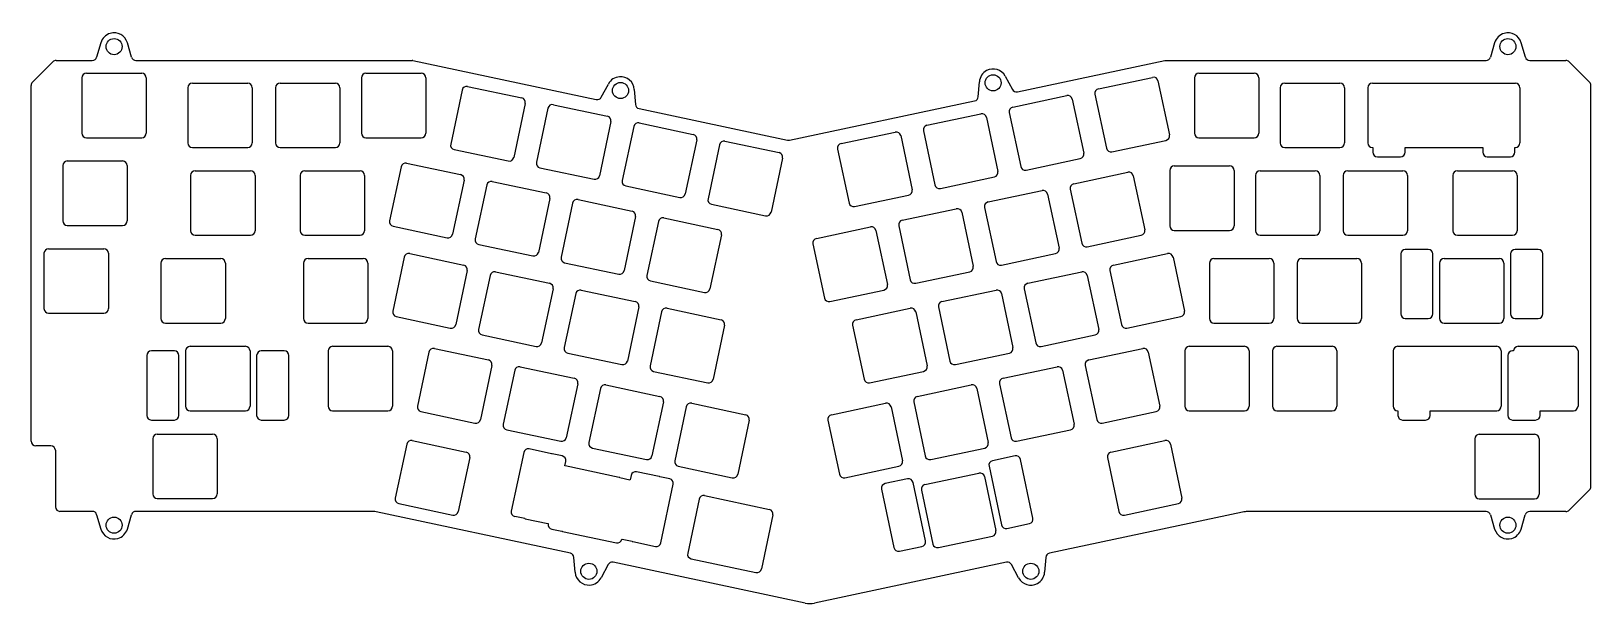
# Model space of a CAD drawing. Header units: millimetres. Extents: x 281 to 620, y 138 to 262.
import ezdxf

# ---------------------------------------------------------------- set-up
doc = ezdxf.new("R2010")
doc.units = ezdxf.units.MM
doc.header["$MEASUREMENT"] = 0
doc.layers.get('0').update_dxf_attribs({"lineweight": 0})

msp = doc.modelspace()

# ---------------------------------------------------------------- linework, layer by layer
at = {"color": 18, "lineweight": 25, "true_color": 0x000000}
for p, q in [((296.05, 259.83), (295.14, 256.71)), ((302.72, 256.71), (301.81, 259.83)), ((598.83, 259.83), (597.92, 256.71)), ((605.5, 256.71), (604.59, 259.83)), ((285.63, 255.7), (281.21, 251.28)), ((286.34, 255.99), (294.18, 255.99)), ((303.68, 255.99), (363.65, 255.99)), ((363.85, 255.97), (403.67, 247.51)), ((495.15, 249.19), (527.17, 255.99)), ((527.17, 255.99), (596.96, 255.99)), ((606.46, 255.99), (614.31, 255.99)), ((619.43, 251.28), (615.01, 255.7)), ((291.93, 252.21), (291.93, 240.21)), ((292.93, 253.21), (304.93, 253.21)), ((305.93, 252.21), (305.93, 240.21)), ((315.95, 251.07), (327.95, 251.07)), ((335, 251.07), (347, 251.07)), ((352.64, 252.21), (352.64, 240.21)), ((353.64, 253.21), (365.64, 253.21)), ((366.64, 252.21), (366.64, 240.21)), ((404.76, 248.01), (406.3, 250.87)), ((486.65, 248.11), (486.89, 251.36)), ((492.53, 252.55), (494.07, 249.69)), ((512.78, 249.83), (524.51, 252.32)), ((525.7, 251.55), (528.2, 239.82)), ((533.6, 252.21), (533.6, 240.21)), ((534.6, 253.21), (546.6, 253.21)), ((547.6, 252.21), (547.6, 240.21)), ((553.23, 251.07), (565.23, 251.07)), ((572.28, 251.07), (603.33, 251.07)), ((280.92, 173.34), (280.92, 250.58)), ((314.95, 250.07), (314.95, 238.07)), ((328.95, 250.07), (328.95, 238.07)), ((334, 250.07), (334, 238.07)), ((348, 250.07), (348, 238.07)), ((374.54, 249.57), (372.05, 237.84)), ((375.73, 250.34), (387.47, 247.85)), ((411.93, 249.67), (412.17, 246.43)), ((494.14, 245.87), (505.88, 248.36)), ((507.07, 247.59), (509.56, 235.86)), ((512.01, 248.64), (514.5, 236.91)), ((552.23, 250.07), (552.23, 238.07)), ((566.23, 250.07), (566.23, 238.07)), ((571.28, 250.07), (571.28, 238.07)), ((604.33, 250.07), (604.33, 238.07)), ((619.72, 163.46), (619.72, 250.58)), ((388.24, 246.66), (385.74, 234.93)), ((393.18, 245.61), (390.68, 233.88)), ((394.36, 246.38), (406.1, 243.89)), ((412.96, 245.53), (445.25, 238.67)), ((445.67, 238.67), (485.86, 247.21)), ((475.51, 241.91), (487.25, 244.4)), ((493.37, 244.68), (495.87, 232.95)), ((406.87, 242.7), (404.37, 230.97)), ((411.81, 241.65), (409.31, 229.92)), ((413, 242.42), (424.73, 239.93)), ((474.74, 240.72), (477.23, 228.98)), ((488.43, 243.63), (490.93, 231.9)), ((292.93, 239.21), (304.93, 239.21)), ((353.64, 239.21), (365.64, 239.21)), ((425.5, 238.74), (423.01, 227)), ((430.44, 237.69), (427.95, 225.95)), ((431.63, 238.46), (443.37, 235.97)), ((456.88, 237.95), (468.61, 240.44)), ((469.8, 239.67), (472.29, 227.93)), ((515.69, 236.14), (527.43, 238.63)), ((534.6, 239.21), (546.6, 239.21)), ((288.77, 234.16), (300.77, 234.16)), ((315.95, 237.07), (327.95, 237.07)), ((335, 237.07), (347, 237.07)), ((372.82, 236.65), (384.55, 234.16)), ((444.14, 234.78), (441.64, 223.04)), ((456.11, 236.76), (458.6, 225.02)), ((497.05, 232.17), (508.79, 234.67)), ((553.23, 237.07), (565.23, 237.07)), ((572.28, 237.07), (572.37, 237.07)), ((572.37, 237.07), (572.37, 236.07)), ((573.37, 235.07), (578.37, 235.07)), ((579.37, 236.07), (579.37, 237.07)), ((579.37, 237.07), (596.24, 237.07)), ((596.24, 237.07), (596.24, 236.07)), ((597.24, 235.07), (602.24, 235.07)), ((603.24, 236.07), (603.24, 237.07)), ((603.24, 237.07), (603.33, 237.07)), ((287.77, 233.16), (287.77, 221.16)), ((301.77, 233.16), (301.77, 221.16)), ((315.55, 231.02), (315.55, 219.02)), ((316.55, 232.02), (328.55, 232.02)), ((329.55, 231.02), (329.55, 219.02)), ((339.36, 231.02), (339.36, 219.02)), ((340.36, 232.02), (352.36, 232.02)), ((353.36, 231.02), (353.36, 219.02)), ((361.26, 232.92), (358.77, 221.19)), ((362.45, 233.69), (374.19, 231.2)), ((391.45, 232.69), (403.19, 230.19)), ((478.42, 228.21), (490.16, 230.71)), ((507.42, 229.22), (519.15, 231.71)), ((520.34, 230.94), (522.84, 219.21)), ((528.24, 232.08), (528.24, 220.08)), ((529.24, 233.08), (541.24, 233.08)), ((542.24, 232.08), (542.24, 220.08)), ((546.87, 231.02), (546.87, 219.02)), ((547.87, 232.02), (559.87, 232.02)), ((560.87, 231.02), (560.87, 219.02)), ((565.92, 231.02), (565.92, 219.02)), ((566.92, 232.02), (578.92, 232.02)), ((579.92, 231.02), (579.92, 219.02)), ((589.74, 231.02), (589.74, 219.02)), ((590.74, 232.02), (602.74, 232.02)), ((603.74, 231.02), (603.74, 219.02)), ((374.96, 230.01), (372.46, 218.28)), ((379.9, 228.96), (377.4, 217.23)), ((381.08, 229.73), (392.82, 227.24)), ((410.08, 228.73), (421.82, 226.23)), ((488.78, 225.26), (500.52, 227.75)), ((506.65, 228.03), (509.14, 216.3)), ((393.59, 226.05), (391.09, 214.32)), ((398.53, 225), (396.03, 213.27)), ((399.72, 225.77), (411.45, 223.28)), ((428.72, 224.77), (440.46, 222.27)), ((459.79, 224.25), (471.52, 226.75)), ((470.15, 221.3), (481.89, 223.79)), ((488.01, 224.07), (490.51, 212.34)), ((501.71, 226.98), (504.2, 215.25)), ((412.22, 222.09), (409.73, 210.35)), ((417.16, 221.04), (414.67, 209.3)), ((418.35, 221.81), (430.09, 219.32)), ((483.07, 223.02), (485.57, 211.29)), ((288.77, 220.16), (300.77, 220.16)), ((316.55, 218.02), (328.55, 218.02)), ((340.36, 218.02), (352.36, 218.02)), ((359.54, 220), (371.27, 217.51)), ((430.86, 218.13), (428.36, 206.39)), ((451.52, 217.34), (463.25, 219.83)), ((464.44, 219.06), (466.93, 207.32)), ((469.38, 220.11), (471.87, 208.37)), ((510.33, 215.53), (522.07, 218.02)), ((529.24, 219.08), (541.24, 219.08)), ((547.87, 218.02), (559.87, 218.02)), ((566.92, 218.02), (578.92, 218.02)), ((590.74, 218.02), (602.74, 218.02)), ((283.7, 214.11), (283.7, 202.11)), ((284.7, 215.11), (296.7, 215.11)), ((297.7, 214.11), (297.7, 202.11)), ((363.15, 214.06), (374.89, 211.57)), ((378.17, 216.04), (389.91, 213.54)), ((450.75, 216.15), (453.24, 204.41)), ((491.69, 211.56), (503.43, 214.06)), ((516.04, 211.57), (527.77, 214.06)), ((578.42, 213.97), (578.42, 200.97)), ((584.42, 214.97), (579.42, 214.97)), ((585.42, 200.97), (585.42, 213.97)), ((602.3, 213.97), (602.3, 200.97)), ((608.3, 214.97), (603.3, 214.97)), ((609.3, 200.97), (609.3, 213.97)), ((309.1, 211.97), (309.1, 199.97)), ((310.1, 212.97), (322.1, 212.97)), ((323.1, 211.97), (323.1, 199.97)), ((340.06, 211.97), (340.06, 199.97)), ((341.06, 212.97), (353.06, 212.97)), ((354.06, 211.97), (354.06, 199.97)), ((361.96, 213.29), (359.47, 201.56)), ((375.66, 210.38), (373.16, 198.65)), ((381.78, 210.1), (393.52, 207.61)), ((396.8, 212.08), (408.54, 209.58)), ((473.06, 207.6), (484.8, 210.1)), ((497.4, 207.61), (509.14, 210.1)), ((515.27, 210.38), (517.76, 198.65)), ((528.96, 213.29), (531.46, 201.56)), ((536.86, 211.97), (536.86, 199.97)), ((537.86, 212.97), (549.86, 212.97)), ((550.86, 211.97), (550.86, 199.97)), ((555.91, 211.97), (555.91, 199.97)), ((556.91, 212.97), (568.91, 212.97)), ((569.91, 211.97), (569.91, 199.97)), ((586.86, 211.97), (586.86, 199.97)), ((587.86, 212.97), (599.86, 212.97)), ((600.86, 211.97), (600.86, 199.97)), ((380.6, 209.33), (378.1, 197.6)), ((415.44, 208.12), (427.18, 205.62)), ((510.33, 209.33), (512.82, 197.6)), ((394.29, 206.42), (391.79, 194.69)), ((399.23, 205.37), (396.73, 193.64)), ((400.42, 206.14), (412.15, 203.65)), ((454.43, 203.64), (466.16, 206.14)), ((478.77, 203.65), (490.51, 206.14)), ((491.69, 205.37), (494.19, 193.64)), ((496.63, 206.42), (499.13, 194.69)), ((284.7, 201.11), (296.7, 201.11)), ((360.24, 200.37), (371.97, 197.88)), ((412.92, 202.46), (410.43, 190.72)), ((417.86, 201.41), (415.37, 189.67)), ((419.05, 202.18), (430.79, 199.69)), ((460.14, 199.69), (471.87, 202.18)), ((473.06, 201.41), (475.55, 189.67)), ((478, 202.46), (480.49, 190.72)), ((518.95, 197.88), (530.69, 200.37)), ((579.42, 199.97), (584.42, 199.97)), ((603.3, 199.97), (608.3, 199.97)), ((310.1, 198.97), (322.1, 198.97)), ((341.06, 198.97), (353.06, 198.97)), ((431.56, 198.5), (429.06, 186.76)), ((459.37, 198.5), (461.86, 186.76)), ((537.86, 198.97), (549.86, 198.97)), ((556.91, 198.97), (568.91, 198.97)), ((587.86, 198.97), (599.86, 198.97)), ((315.46, 193.92), (327.46, 193.92)), ((346.41, 193.92), (358.41, 193.92)), ((368.5, 193.45), (380.24, 190.96)), ((378.87, 196.41), (390.61, 193.91)), ((500.31, 193.91), (512.05, 196.41)), ((510.68, 190.96), (522.41, 193.45)), ((532.5, 193.92), (544.5, 193.92)), ((551.55, 193.92), (563.55, 193.92)), ((577.75, 193.92), (599.27, 193.92)), ((603.94, 193.92), (615.94, 193.92)), ((306.02, 191.92), (306.02, 178.92)), ((312.02, 192.92), (307.02, 192.92)), ((313.02, 178.92), (313.02, 191.92)), ((314.46, 192.92), (314.46, 180.92)), ((328.46, 192.92), (328.46, 180.92)), ((329.9, 191.92), (329.9, 178.92)), ((335.9, 192.92), (330.9, 192.92)), ((336.9, 178.92), (336.9, 191.92)), ((345.41, 192.92), (345.41, 180.92)), ((359.41, 192.92), (359.41, 180.92)), ((367.31, 192.68), (364.82, 180.95)), ((381.01, 189.77), (378.51, 178.04)), ((397.5, 192.45), (409.24, 189.95)), ((481.68, 189.95), (493.42, 192.45)), ((509.91, 189.77), (512.4, 178.04)), ((523.6, 192.68), (526.1, 180.95)), ((531.5, 192.92), (531.5, 180.92)), ((545.5, 192.92), (545.5, 180.92)), ((550.55, 192.92), (550.55, 180.92)), ((564.55, 192.92), (564.55, 180.92)), ((576.75, 192.92), (576.75, 180.92)), ((600.27, 192.92), (600.27, 180.92)), ((601.71, 191.92), (601.71, 178.92)), ((602.94, 192.92), (602.71, 192.92)), ((616.94, 192.92), (616.94, 180.92)), ((385.95, 188.72), (383.45, 176.99)), ((387.13, 189.49), (398.87, 187)), ((416.14, 188.49), (427.88, 185.99)), ((463.05, 185.99), (474.78, 188.49)), ((492.04, 187), (503.78, 189.49)), ((504.97, 188.72), (507.46, 176.99)), ((399.64, 185.81), (397.14, 174.08)), ((404.58, 184.76), (402.08, 173.03)), ((405.77, 185.53), (417.5, 183.04)), ((473.41, 183.04), (485.15, 185.53)), ((486.33, 184.76), (488.83, 173.03)), ((491.27, 185.81), (493.77, 174.08)), ((315.46, 179.92), (327.46, 179.92)), ((346.41, 179.92), (358.41, 179.92)), ((365.59, 179.76), (377.32, 177.27)), ((418.27, 181.85), (415.78, 170.11)), ((423.21, 180.8), (420.72, 169.06)), ((424.4, 181.57), (436.14, 179.08)), ((454.78, 179.08), (466.51, 181.57)), ((467.7, 180.8), (470.19, 169.06)), ((472.64, 181.85), (475.13, 170.11)), ((513.59, 177.27), (525.33, 179.76)), ((532.5, 179.92), (544.5, 179.92)), ((551.55, 179.92), (563.55, 179.92)), ((577.75, 179.92), (577.83, 179.92)), ((577.83, 179.92), (577.83, 178.92)), ((584.83, 178.92), (584.83, 179.92)), ((584.83, 179.92), (599.27, 179.92)), ((608.71, 178.92), (608.71, 179.92)), ((608.71, 179.92), (615.94, 179.92)), ((307.02, 177.92), (312.02, 177.92)), ((330.9, 177.92), (335.9, 177.92)), ((436.91, 177.89), (434.41, 166.15)), ((454.01, 177.89), (456.5, 166.15)), ((578.83, 177.92), (583.83, 177.92)), ((602.71, 177.92), (607.71, 177.92)), ((307.32, 173.87), (307.32, 161.87)), ((308.32, 174.87), (320.32, 174.87)), ((321.32, 173.87), (321.32, 161.87)), ((363.69, 173.46), (375.43, 170.97)), ((384.22, 175.8), (395.96, 173.3)), ((494.95, 173.3), (506.69, 175.8)), ((515.49, 170.97), (527.22, 173.46)), ((594.5, 173.82), (594.5, 161.82)), ((595.5, 174.82), (607.5, 174.82)), ((608.5, 173.82), (608.5, 161.82)), ((285.17, 172.34), (281.92, 172.34)), ((286.17, 171.34), (286.17, 159.09)), ((362.5, 172.69), (360.01, 160.96)), ((376.2, 169.78), (373.7, 158.05)), ((387.91, 170.88), (385.21, 158.16)), ((393.98, 170.61), (389.09, 171.65)), ((396.27, 170.12), (394.1, 170.58)), ((402.85, 171.84), (414.59, 169.34)), ((476.32, 169.34), (488.06, 171.84)), ((494.65, 170.12), (489.76, 169.08)), ((514.72, 169.78), (517.21, 158.05)), ((528.41, 172.69), (530.91, 160.96)), ((396.83, 167.95), (397.04, 168.93)), ((408.66, 165.44), (396.93, 167.94)), ((417.34, 165.64), (412.45, 166.68)), ((421.49, 167.88), (433.23, 165.38)), ((457.69, 165.38), (469.42, 167.88)), ((475.08, 163.91), (486.81, 166.4)), ((488.99, 167.89), (491.69, 155.17)), ((498.54, 156.63), (495.84, 169.34)), ((408.76, 165.42), (410.96, 164.95)), ((411.26, 165.91), (411.05, 164.92)), ((419.63, 165.15), (417.45, 165.61)), ((417.69, 151.25), (420.4, 163.97)), ((465.64, 162.93), (468.34, 150.21)), ((471.3, 165.15), (466.41, 164.11)), ((475.19, 151.66), (472.48, 164.38)), ((474.31, 162.72), (476.8, 150.99)), ((488, 165.63), (490.5, 153.9)), ((615.01, 158.33), (619.43, 162.75)), ((308.32, 160.87), (320.32, 160.87)), ((360.78, 159.77), (372.51, 157.28)), ((426.02, 160.73), (423.53, 148.99)), ((427.21, 161.5), (441.28, 158.51)), ((518.4, 157.28), (530.14, 159.77)), ((595.5, 160.82), (607.5, 160.82)), ((294.18, 158.09), (287.17, 158.09)), ((295.14, 157.37), (296.05, 154.25)), ((301.81, 154.25), (302.72, 157.37)), ((354.79, 158.09), (303.68, 158.09)), ((398.05, 149.01), (355.83, 157.98)), ((388.15, 156.51), (385.98, 156.98)), ((388.26, 156.48), (393.15, 155.44)), ((442.05, 157.32), (439.55, 145.59)), ((544.09, 157.93), (502.1, 149.01)), ((596.97, 158.04), (545.13, 158.04)), ((597.93, 157.32), (598.83, 154.25)), ((604.59, 154.25), (605.49, 157.32)), ((614.31, 158.04), (606.45, 158.04)), ((394.02, 154.24), (396.21, 153.77)), ((396.31, 153.75), (408.04, 151.26)), ((477.99, 150.22), (489.73, 152.71)), ((492.88, 154.4), (497.77, 155.44)), ((409.23, 152.04), (409.23, 152.03)), ((411.5, 151.55), (409.33, 152.01)), ((411.62, 151.52), (416.51, 150.48)), ((469.53, 149.44), (474.42, 150.48)), ((399.08, 144.86), (398.83, 148.1)), ((406.25, 146.53), (404.71, 143.66)), ((449.03, 138.17), (407.34, 147.03)), ((424.3, 147.81), (438.36, 144.82)), ((492.81, 147.03), (451.11, 138.17)), ((495.43, 143.66), (493.89, 146.53)), ((501.31, 148.1), (501.07, 144.86))]:
    msp.add_line(p, q, dxfattribs=at)
for centre in [(298.93, 258.99), (601.71, 258.99), (408.94, 249.45), (489.88, 251.13), (298.93, 155.09), (601.71, 155.09), (402.07, 145.08), (498.07, 145.08)]:
    msp.add_circle(centre, 1.75, dxfattribs=at)
for points in [[(301.81, 259.83), (301.35, 261.42), (299.68, 262.33), (298.09, 261.87), (297.11, 261.58), (296.34, 260.81), (296.05, 259.83)], [(604.59, 259.83), (604.13, 261.42), (602.46, 262.33), (600.87, 261.87), (599.89, 261.58), (599.12, 260.81), (598.83, 259.83)], [(492.53, 252.55), (491.74, 254.01), (489.92, 254.56), (488.46, 253.77), (487.56, 253.29), (486.97, 252.38), (486.89, 251.36)], [(411.93, 249.67), (411.81, 251.33), (410.37, 252.57), (408.72, 252.44), (407.69, 252.37), (406.78, 251.77), (406.3, 250.87)], [(603.94, 193.92), (603.39, 193.92), (602.94, 193.47), (602.94, 192.92), (602.94, 192.92), (602.94, 192.92), (602.94, 192.92)], [(296.05, 154.25), (296.52, 152.66), (298.18, 151.75), (299.77, 152.21), (300.76, 152.5), (301.52, 153.27), (301.81, 154.25)], [(598.83, 154.25), (599.29, 152.66), (600.96, 151.75), (602.55, 152.21), (603.53, 152.5), (604.3, 153.27), (604.59, 154.25)], [(399.08, 144.86), (399.2, 143.21), (400.64, 141.97), (402.29, 142.09), (403.31, 142.17), (404.23, 142.76), (404.71, 143.66)], [(495.43, 143.66), (496.22, 142.2), (498.04, 141.66), (499.5, 142.44), (500.4, 142.93), (500.99, 143.84), (501.07, 144.86)]]:
    msp.add_open_spline(points, degree=3, knots=[0, 0, 0, 0, 1, 1, 1, 2, 2, 2, 2], dxfattribs=at)
for points in [[(286.34, 255.99), (286.07, 255.99), (285.82, 255.88), (285.63, 255.7)], [(294.18, 255.99), (294.63, 255.99), (295.02, 256.28), (295.14, 256.71)], [(302.72, 256.71), (302.85, 256.28), (303.24, 255.99), (303.68, 255.99)], [(363.85, 255.97), (363.78, 255.98), (363.72, 255.99), (363.65, 255.99)], [(596.96, 255.99), (597.4, 255.99), (597.8, 256.28), (597.92, 256.71)], [(605.5, 256.71), (605.62, 256.28), (606.02, 255.99), (606.46, 255.99)], [(615.01, 255.7), (614.83, 255.88), (614.57, 255.99), (614.31, 255.99)], [(281.21, 251.28), (281.03, 251.1), (280.92, 250.84), (280.92, 250.58)], [(292.93, 253.21), (292.38, 253.21), (291.93, 252.76), (291.93, 252.21)], [(305.93, 252.21), (305.93, 252.76), (305.48, 253.21), (304.93, 253.21)], [(315.95, 251.07), (315.4, 251.07), (314.95, 250.62), (314.95, 250.07)], [(328.95, 250.07), (328.95, 250.62), (328.5, 251.07), (327.95, 251.07)], [(335, 251.07), (334.45, 251.07), (334, 250.62), (334, 250.07)], [(348, 250.07), (348, 250.62), (347.55, 251.07), (347, 251.07)], [(353.64, 253.21), (353.09, 253.21), (352.64, 252.76), (352.64, 252.21)], [(366.64, 252.21), (366.64, 252.76), (366.19, 253.21), (365.64, 253.21)], [(525.7, 251.55), (525.59, 252.09), (525.06, 252.44), (524.51, 252.32)], [(534.6, 253.21), (534.05, 253.21), (533.6, 252.76), (533.6, 252.21)], [(547.6, 252.21), (547.6, 252.76), (547.15, 253.21), (546.6, 253.21)], [(553.23, 251.07), (552.68, 251.07), (552.23, 250.62), (552.23, 250.07)], [(566.23, 250.07), (566.23, 250.62), (565.78, 251.07), (565.23, 251.07)], [(572.28, 251.07), (571.73, 251.07), (571.28, 250.62), (571.28, 250.07)], [(604.33, 250.07), (604.33, 250.62), (603.88, 251.07), (603.33, 251.07)], [(619.72, 250.58), (619.72, 250.84), (619.61, 251.1), (619.43, 251.28)], [(375.73, 250.34), (375.19, 250.46), (374.66, 250.11), (374.54, 249.57)], [(388.24, 246.66), (388.35, 247.2), (388.01, 247.73), (387.47, 247.85)], [(403.67, 247.51), (404.1, 247.41), (404.55, 247.62), (404.76, 248.01)], [(485.86, 247.21), (486.3, 247.3), (486.62, 247.67), (486.65, 248.11)], [(494.07, 249.69), (494.28, 249.3), (494.72, 249.09), (495.15, 249.19)], [(507.07, 247.59), (506.95, 248.13), (506.42, 248.48), (505.88, 248.36)], [(512.78, 249.83), (512.24, 249.71), (511.89, 249.18), (512.01, 248.64)], [(394.36, 246.38), (393.82, 246.5), (393.29, 246.15), (393.18, 245.61)], [(412.17, 246.43), (412.21, 245.99), (412.53, 245.62), (412.96, 245.53)], [(488.43, 243.63), (488.32, 244.17), (487.79, 244.52), (487.25, 244.4)], [(494.14, 245.87), (493.6, 245.75), (493.26, 245.22), (493.37, 244.68)], [(406.87, 242.7), (406.98, 243.24), (406.64, 243.77), (406.1, 243.89)], [(413, 242.42), (412.46, 242.54), (411.92, 242.19), (411.81, 241.65)], [(469.8, 239.67), (469.69, 240.21), (469.15, 240.56), (468.61, 240.44)], [(475.51, 241.91), (474.97, 241.79), (474.62, 241.26), (474.74, 240.72)], [(291.93, 240.21), (291.93, 239.66), (292.38, 239.21), (292.93, 239.21)], [(304.93, 239.21), (305.48, 239.21), (305.93, 239.66), (305.93, 240.21)], [(314.95, 238.07), (314.95, 237.52), (315.4, 237.07), (315.95, 237.07)], [(327.95, 237.07), (328.5, 237.07), (328.95, 237.52), (328.95, 238.07)], [(334, 238.07), (334, 237.52), (334.45, 237.07), (335, 237.07)], [(347, 237.07), (347.55, 237.07), (348, 237.52), (348, 238.07)], [(352.64, 240.21), (352.64, 239.66), (353.09, 239.21), (353.64, 239.21)], [(365.64, 239.21), (366.19, 239.21), (366.64, 239.66), (366.64, 240.21)], [(372.05, 237.84), (371.93, 237.3), (372.28, 236.77), (372.82, 236.65)], [(425.5, 238.74), (425.62, 239.28), (425.27, 239.81), (424.73, 239.93)], [(431.63, 238.46), (431.09, 238.58), (430.56, 238.23), (430.44, 237.69)], [(445.25, 238.67), (445.39, 238.64), (445.53, 238.64), (445.67, 238.67)], [(456.88, 237.95), (456.34, 237.83), (455.99, 237.3), (456.11, 236.76)], [(527.43, 238.63), (527.97, 238.75), (528.31, 239.28), (528.2, 239.82)], [(533.6, 240.21), (533.6, 239.66), (534.05, 239.21), (534.6, 239.21)], [(546.6, 239.21), (547.15, 239.21), (547.6, 239.66), (547.6, 240.21)], [(552.23, 238.07), (552.23, 237.52), (552.68, 237.07), (553.23, 237.07)], [(565.23, 237.07), (565.78, 237.07), (566.23, 237.52), (566.23, 238.07)], [(571.28, 238.07), (571.28, 237.52), (571.73, 237.07), (572.28, 237.07)], [(603.33, 237.07), (603.88, 237.07), (604.33, 237.52), (604.33, 238.07)], [(288.77, 234.16), (288.22, 234.16), (287.77, 233.71), (287.77, 233.16)], [(301.77, 233.16), (301.77, 233.71), (301.32, 234.16), (300.77, 234.16)], [(362.45, 233.69), (361.91, 233.81), (361.38, 233.46), (361.26, 232.92)], [(384.55, 234.16), (385.1, 234.04), (385.63, 234.39), (385.74, 234.93)], [(390.68, 233.88), (390.57, 233.34), (390.91, 232.8), (391.45, 232.69)], [(444.14, 234.78), (444.25, 235.32), (443.91, 235.85), (443.37, 235.97)], [(508.79, 234.67), (509.33, 234.78), (509.68, 235.32), (509.56, 235.86)], [(514.5, 236.91), (514.62, 236.37), (515.15, 236.02), (515.69, 236.14)], [(572.37, 236.07), (572.37, 235.52), (572.82, 235.07), (573.37, 235.07)], [(578.37, 235.07), (578.92, 235.07), (579.37, 235.52), (579.37, 236.07)], [(596.24, 236.07), (596.24, 235.52), (596.69, 235.07), (597.24, 235.07)], [(602.24, 235.07), (602.8, 235.07), (603.24, 235.52), (603.24, 236.07)], [(316.55, 232.02), (316, 232.02), (315.55, 231.57), (315.55, 231.02)], [(329.55, 231.02), (329.55, 231.57), (329.1, 232.02), (328.55, 232.02)], [(340.36, 232.02), (339.81, 232.02), (339.36, 231.57), (339.36, 231.02)], [(353.36, 231.02), (353.36, 231.57), (352.91, 232.02), (352.36, 232.02)], [(374.96, 230.01), (375.07, 230.55), (374.73, 231.08), (374.19, 231.2)], [(403.19, 230.19), (403.73, 230.08), (404.26, 230.42), (404.37, 230.97)], [(490.16, 230.71), (490.7, 230.82), (491.04, 231.35), (490.93, 231.9)], [(495.87, 232.95), (495.98, 232.4), (496.51, 232.06), (497.05, 232.17)], [(520.34, 230.94), (520.23, 231.48), (519.7, 231.83), (519.15, 231.71)], [(529.24, 233.08), (528.69, 233.08), (528.24, 232.63), (528.24, 232.08)], [(542.24, 232.08), (542.24, 232.63), (541.79, 233.08), (541.24, 233.08)], [(547.87, 232.02), (547.32, 232.02), (546.87, 231.57), (546.87, 231.02)], [(560.87, 231.02), (560.87, 231.57), (560.42, 232.02), (559.87, 232.02)], [(566.92, 232.02), (566.37, 232.02), (565.92, 231.57), (565.92, 231.02)], [(579.92, 231.02), (579.92, 231.57), (579.47, 232.02), (578.92, 232.02)], [(590.74, 232.02), (590.19, 232.02), (589.74, 231.57), (589.74, 231.02)], [(603.74, 231.02), (603.74, 231.57), (603.29, 232.02), (602.74, 232.02)], [(381.08, 229.73), (380.54, 229.85), (380.01, 229.5), (379.9, 228.96)], [(393.59, 226.05), (393.7, 226.59), (393.36, 227.12), (392.82, 227.24)], [(409.31, 229.92), (409.2, 229.37), (409.54, 228.84), (410.08, 228.73)], [(421.82, 226.23), (422.36, 226.12), (422.89, 226.46), (423.01, 227)], [(471.52, 226.75), (472.06, 226.86), (472.41, 227.39), (472.29, 227.93)], [(477.23, 228.98), (477.35, 228.44), (477.88, 228.1), (478.42, 228.21)], [(501.71, 226.98), (501.59, 227.52), (501.06, 227.87), (500.52, 227.75)], [(507.42, 229.22), (506.88, 229.1), (506.53, 228.57), (506.65, 228.03)], [(399.72, 225.77), (399.18, 225.89), (398.64, 225.54), (398.53, 225)], [(427.95, 225.95), (427.83, 225.41), (428.18, 224.88), (428.72, 224.77)], [(458.6, 225.02), (458.72, 224.48), (459.25, 224.14), (459.79, 224.25)], [(483.07, 223.02), (482.96, 223.56), (482.43, 223.91), (481.89, 223.79)], [(488.78, 225.26), (488.24, 225.14), (487.9, 224.61), (488.01, 224.07)], [(287.77, 221.16), (287.77, 220.61), (288.22, 220.16), (288.77, 220.16)], [(300.77, 220.16), (301.32, 220.16), (301.77, 220.61), (301.77, 221.16)], [(358.77, 221.19), (358.65, 220.65), (359, 220.12), (359.54, 220)], [(412.22, 222.09), (412.34, 222.63), (411.99, 223.16), (411.45, 223.28)], [(418.35, 221.81), (417.81, 221.93), (417.28, 221.58), (417.16, 221.04)], [(440.46, 222.27), (441, 222.16), (441.53, 222.5), (441.64, 223.04)], [(470.15, 221.3), (469.61, 221.18), (469.26, 220.65), (469.38, 220.11)], [(315.55, 219.02), (315.55, 218.47), (316, 218.02), (316.55, 218.02)], [(328.55, 218.02), (329.1, 218.02), (329.55, 218.47), (329.55, 219.02)], [(339.36, 219.02), (339.36, 218.47), (339.81, 218.02), (340.36, 218.02)], [(352.36, 218.02), (352.91, 218.02), (353.36, 218.47), (353.36, 219.02)], [(371.27, 217.51), (371.82, 217.39), (372.35, 217.74), (372.46, 218.28)], [(377.4, 217.23), (377.29, 216.69), (377.63, 216.15), (378.17, 216.04)], [(430.86, 218.13), (430.97, 218.67), (430.63, 219.2), (430.09, 219.32)], [(451.52, 217.34), (450.98, 217.22), (450.63, 216.69), (450.75, 216.15)], [(464.44, 219.06), (464.33, 219.6), (463.79, 219.95), (463.25, 219.83)], [(522.07, 218.02), (522.61, 218.14), (522.95, 218.67), (522.84, 219.21)], [(528.24, 220.08), (528.24, 219.53), (528.69, 219.08), (529.24, 219.08)], [(541.24, 219.08), (541.79, 219.08), (542.24, 219.53), (542.24, 220.08)], [(546.87, 219.02), (546.87, 218.47), (547.32, 218.02), (547.87, 218.02)], [(559.87, 218.02), (560.42, 218.02), (560.87, 218.47), (560.87, 219.02)], [(565.92, 219.02), (565.92, 218.47), (566.37, 218.02), (566.92, 218.02)], [(578.92, 218.02), (579.47, 218.02), (579.92, 218.47), (579.92, 219.02)], [(589.74, 219.02), (589.74, 218.47), (590.19, 218.02), (590.74, 218.02)], [(602.74, 218.02), (603.29, 218.02), (603.74, 218.47), (603.74, 219.02)], [(284.7, 215.11), (284.15, 215.11), (283.7, 214.66), (283.7, 214.11)], [(297.7, 214.11), (297.7, 214.66), (297.25, 215.11), (296.7, 215.11)], [(363.15, 214.06), (362.61, 214.18), (362.08, 213.83), (361.96, 213.29)], [(389.91, 213.54), (390.45, 213.43), (390.98, 213.77), (391.09, 214.32)], [(503.43, 214.06), (503.97, 214.17), (504.32, 214.71), (504.2, 215.25)], [(509.14, 216.3), (509.26, 215.76), (509.79, 215.41), (510.33, 215.53)], [(528.96, 213.29), (528.85, 213.83), (528.32, 214.18), (527.77, 214.06)], [(579.42, 214.97), (578.87, 214.97), (578.42, 214.52), (578.42, 213.97)], [(585.42, 213.97), (585.42, 214.52), (584.98, 214.97), (584.42, 214.97)], [(603.3, 214.97), (602.75, 214.97), (602.3, 214.52), (602.3, 213.97)], [(609.3, 213.97), (609.3, 214.52), (608.85, 214.97), (608.3, 214.97)], [(310.1, 212.97), (309.55, 212.97), (309.1, 212.52), (309.1, 211.97)], [(323.1, 211.97), (323.1, 212.52), (322.65, 212.97), (322.1, 212.97)], [(341.06, 212.97), (340.51, 212.97), (340.06, 212.52), (340.06, 211.97)], [(354.06, 211.97), (354.06, 212.52), (353.61, 212.97), (353.06, 212.97)], [(375.66, 210.38), (375.77, 210.92), (375.43, 211.45), (374.89, 211.57)], [(381.78, 210.1), (381.24, 210.22), (380.71, 209.87), (380.6, 209.33)], [(396.03, 213.27), (395.92, 212.72), (396.26, 212.19), (396.8, 212.08)], [(408.54, 209.58), (409.08, 209.47), (409.61, 209.81), (409.73, 210.35)], [(484.8, 210.1), (485.34, 210.21), (485.68, 210.74), (485.57, 211.29)], [(490.51, 212.34), (490.62, 211.79), (491.15, 211.45), (491.69, 211.56)], [(510.33, 209.33), (510.21, 209.87), (509.68, 210.22), (509.14, 210.1)], [(516.04, 211.57), (515.5, 211.45), (515.15, 210.92), (515.27, 210.38)], [(537.86, 212.97), (537.31, 212.97), (536.86, 212.52), (536.86, 211.97)], [(550.86, 211.97), (550.86, 212.52), (550.41, 212.97), (549.86, 212.97)], [(556.91, 212.97), (556.36, 212.97), (555.91, 212.52), (555.91, 211.97)], [(569.91, 211.97), (569.91, 212.52), (569.46, 212.97), (568.91, 212.97)], [(587.86, 212.97), (587.31, 212.97), (586.86, 212.52), (586.86, 211.97)], [(600.86, 211.97), (600.86, 212.52), (600.41, 212.97), (599.86, 212.97)], [(394.29, 206.42), (394.4, 206.96), (394.06, 207.49), (393.52, 207.61)], [(414.67, 209.3), (414.55, 208.76), (414.9, 208.23), (415.44, 208.12)], [(466.16, 206.14), (466.7, 206.25), (467.05, 206.78), (466.93, 207.32)], [(471.87, 208.37), (471.99, 207.83), (472.52, 207.49), (473.06, 207.6)], [(497.4, 207.61), (496.86, 207.49), (496.52, 206.96), (496.63, 206.42)], [(400.42, 206.14), (399.88, 206.26), (399.34, 205.91), (399.23, 205.37)], [(412.92, 202.46), (413.04, 203), (412.69, 203.53), (412.15, 203.65)], [(427.18, 205.62), (427.72, 205.51), (428.25, 205.85), (428.36, 206.39)], [(453.24, 204.41), (453.36, 203.87), (453.89, 203.53), (454.43, 203.64)], [(478.77, 203.65), (478.23, 203.53), (477.88, 203), (478, 202.46)], [(491.69, 205.37), (491.58, 205.91), (491.05, 206.26), (490.51, 206.14)], [(283.7, 202.11), (283.7, 201.56), (284.15, 201.11), (284.7, 201.11)], [(296.7, 201.11), (297.25, 201.11), (297.7, 201.56), (297.7, 202.11)], [(309.1, 199.97), (309.1, 199.42), (309.55, 198.97), (310.1, 198.97)], [(322.1, 198.97), (322.65, 198.97), (323.1, 199.42), (323.1, 199.97)], [(340.06, 199.97), (340.06, 199.42), (340.51, 198.97), (341.06, 198.97)], [(353.06, 198.97), (353.61, 198.97), (354.06, 199.42), (354.06, 199.97)], [(359.47, 201.56), (359.35, 201.02), (359.7, 200.49), (360.24, 200.37)], [(419.05, 202.18), (418.51, 202.3), (417.98, 201.95), (417.86, 201.41)], [(473.06, 201.41), (472.95, 201.95), (472.41, 202.3), (471.87, 202.18)], [(530.69, 200.37), (531.23, 200.49), (531.57, 201.02), (531.46, 201.56)], [(536.86, 199.97), (536.86, 199.42), (537.31, 198.97), (537.86, 198.97)], [(549.86, 198.97), (550.41, 198.97), (550.86, 199.42), (550.86, 199.97)], [(555.91, 199.97), (555.91, 199.42), (556.36, 198.97), (556.91, 198.97)], [(568.91, 198.97), (569.46, 198.97), (569.91, 199.42), (569.91, 199.97)], [(578.42, 200.97), (578.42, 200.42), (578.87, 199.97), (579.42, 199.97)], [(584.42, 199.97), (584.98, 199.97), (585.42, 200.42), (585.42, 200.97)], [(586.86, 199.97), (586.86, 199.42), (587.31, 198.97), (587.86, 198.97)], [(599.86, 198.97), (600.41, 198.97), (600.86, 199.42), (600.86, 199.97)], [(602.3, 200.97), (602.3, 200.42), (602.75, 199.97), (603.3, 199.97)], [(608.3, 199.97), (608.85, 199.97), (609.3, 200.42), (609.3, 200.97)], [(371.97, 197.88), (372.52, 197.76), (373.05, 198.11), (373.16, 198.65)], [(378.1, 197.6), (377.99, 197.06), (378.33, 196.52), (378.87, 196.41)], [(431.56, 198.5), (431.67, 199.04), (431.33, 199.57), (430.79, 199.69)], [(460.14, 199.69), (459.6, 199.57), (459.25, 199.04), (459.37, 198.5)], [(512.05, 196.41), (512.59, 196.52), (512.94, 197.06), (512.82, 197.6)], [(517.76, 198.65), (517.88, 198.11), (518.41, 197.76), (518.95, 197.88)], [(315.46, 193.92), (314.91, 193.92), (314.46, 193.47), (314.46, 192.92)], [(328.46, 192.92), (328.46, 193.47), (328.01, 193.92), (327.46, 193.92)], [(346.41, 193.92), (345.86, 193.92), (345.41, 193.47), (345.41, 192.92)], [(359.41, 192.92), (359.41, 193.47), (358.96, 193.92), (358.41, 193.92)], [(368.5, 193.45), (367.96, 193.57), (367.43, 193.22), (367.31, 192.68)], [(390.61, 193.91), (391.15, 193.8), (391.68, 194.14), (391.79, 194.69)], [(396.73, 193.64), (396.62, 193.09), (396.96, 192.56), (397.5, 192.45)], [(493.42, 192.45), (493.96, 192.56), (494.3, 193.09), (494.19, 193.64)], [(499.13, 194.69), (499.24, 194.14), (499.77, 193.8), (500.31, 193.91)], [(523.6, 192.68), (523.49, 193.22), (522.96, 193.57), (522.41, 193.45)], [(532.5, 193.92), (531.95, 193.92), (531.5, 193.47), (531.5, 192.92)], [(545.5, 192.92), (545.5, 193.47), (545.05, 193.92), (544.5, 193.92)], [(551.55, 193.92), (551, 193.92), (550.55, 193.47), (550.55, 192.92)], [(564.55, 192.92), (564.55, 193.47), (564.1, 193.92), (563.55, 193.92)], [(577.75, 193.92), (577.19, 193.92), (576.75, 193.47), (576.75, 192.92)], [(600.27, 192.92), (600.27, 193.47), (599.82, 193.92), (599.27, 193.92)], [(616.94, 192.92), (616.94, 193.47), (616.49, 193.92), (615.94, 193.92)], [(307.02, 192.92), (306.47, 192.92), (306.02, 192.47), (306.02, 191.92)], [(313.02, 191.92), (313.02, 192.47), (312.58, 192.92), (312.02, 192.92)], [(330.9, 192.92), (330.35, 192.92), (329.9, 192.47), (329.9, 191.92)], [(336.9, 191.92), (336.9, 192.47), (336.45, 192.92), (335.9, 192.92)], [(381.01, 189.77), (381.12, 190.31), (380.78, 190.84), (380.24, 190.96)], [(409.24, 189.95), (409.78, 189.84), (410.31, 190.18), (410.43, 190.72)], [(480.49, 190.72), (480.61, 190.18), (481.14, 189.84), (481.68, 189.95)], [(510.68, 190.96), (510.14, 190.84), (509.79, 190.31), (509.91, 189.77)], [(602.71, 192.92), (602.16, 192.92), (601.71, 192.47), (601.71, 191.92)], [(387.13, 189.49), (386.59, 189.61), (386.06, 189.26), (385.95, 188.72)], [(399.64, 185.81), (399.75, 186.35), (399.41, 186.88), (398.87, 187)], [(415.37, 189.67), (415.25, 189.13), (415.6, 188.6), (416.14, 188.49)], [(427.88, 185.99), (428.42, 185.88), (428.95, 186.22), (429.06, 186.76)], [(461.86, 186.76), (461.98, 186.22), (462.51, 185.88), (463.05, 185.99)], [(474.78, 188.49), (475.32, 188.6), (475.67, 189.13), (475.55, 189.67)], [(492.04, 187), (491.5, 186.88), (491.16, 186.35), (491.27, 185.81)], [(504.97, 188.72), (504.85, 189.26), (504.32, 189.61), (503.78, 189.49)], [(405.77, 185.53), (405.23, 185.65), (404.69, 185.3), (404.58, 184.76)], [(418.27, 181.85), (418.39, 182.39), (418.04, 182.92), (417.5, 183.04)], [(473.41, 183.04), (472.87, 182.92), (472.52, 182.39), (472.64, 181.85)], [(486.33, 184.76), (486.22, 185.3), (485.69, 185.65), (485.15, 185.53)], [(314.46, 180.92), (314.46, 180.37), (314.91, 179.92), (315.46, 179.92)], [(327.46, 179.92), (328.01, 179.92), (328.46, 180.37), (328.46, 180.92)], [(345.41, 180.92), (345.41, 180.37), (345.86, 179.92), (346.41, 179.92)], [(358.41, 179.92), (358.96, 179.92), (359.41, 180.37), (359.41, 180.92)], [(364.82, 180.95), (364.7, 180.41), (365.05, 179.88), (365.59, 179.76)], [(424.4, 181.57), (423.86, 181.69), (423.33, 181.34), (423.21, 180.8)], [(467.7, 180.8), (467.59, 181.34), (467.05, 181.69), (466.51, 181.57)], [(525.33, 179.76), (525.87, 179.88), (526.21, 180.41), (526.1, 180.95)], [(531.5, 180.92), (531.5, 180.37), (531.95, 179.92), (532.5, 179.92)], [(544.5, 179.92), (545.05, 179.92), (545.5, 180.37), (545.5, 180.92)], [(550.55, 180.92), (550.55, 180.37), (551, 179.92), (551.55, 179.92)], [(563.55, 179.92), (564.1, 179.92), (564.55, 180.37), (564.55, 180.92)], [(576.75, 180.92), (576.75, 180.37), (577.19, 179.92), (577.75, 179.92)], [(599.27, 179.92), (599.82, 179.92), (600.27, 180.37), (600.27, 180.92)], [(615.94, 179.92), (616.49, 179.92), (616.94, 180.37), (616.94, 180.92)], [(306.02, 178.92), (306.02, 178.37), (306.47, 177.92), (307.02, 177.92)], [(312.02, 177.92), (312.58, 177.92), (313.02, 178.37), (313.02, 178.92)], [(329.9, 178.92), (329.9, 178.37), (330.35, 177.92), (330.9, 177.92)], [(335.9, 177.92), (336.45, 177.92), (336.9, 178.37), (336.9, 178.92)], [(377.32, 177.27), (377.87, 177.15), (378.4, 177.5), (378.51, 178.04)], [(383.45, 176.99), (383.34, 176.45), (383.68, 175.91), (384.22, 175.8)], [(436.91, 177.89), (437.02, 178.43), (436.68, 178.96), (436.14, 179.08)], [(454.78, 179.08), (454.24, 178.96), (453.89, 178.43), (454.01, 177.89)], [(506.69, 175.8), (507.23, 175.91), (507.58, 176.45), (507.46, 176.99)], [(512.4, 178.04), (512.52, 177.5), (513.05, 177.15), (513.59, 177.27)], [(577.83, 178.92), (577.83, 178.37), (578.28, 177.92), (578.83, 177.92)], [(583.83, 177.92), (584.39, 177.92), (584.83, 178.37), (584.83, 178.92)], [(601.71, 178.92), (601.71, 178.37), (602.16, 177.92), (602.71, 177.92)], [(607.71, 177.92), (608.26, 177.92), (608.71, 178.37), (608.71, 178.92)], [(280.92, 173.34), (280.92, 172.79), (281.37, 172.34), (281.92, 172.34)], [(308.32, 174.87), (307.77, 174.87), (307.32, 174.42), (307.32, 173.87)], [(321.32, 173.87), (321.32, 174.42), (320.87, 174.87), (320.32, 174.87)], [(363.69, 173.46), (363.15, 173.58), (362.62, 173.23), (362.5, 172.69)], [(395.96, 173.3), (396.5, 173.19), (397.03, 173.53), (397.14, 174.08)], [(402.08, 173.03), (401.97, 172.48), (402.31, 171.95), (402.85, 171.84)], [(488.06, 171.84), (488.6, 171.95), (488.94, 172.48), (488.83, 173.03)], [(493.77, 174.08), (493.88, 173.53), (494.41, 173.19), (494.95, 173.3)], [(528.41, 172.69), (528.3, 173.23), (527.77, 173.58), (527.22, 173.46)], [(595.5, 174.82), (594.94, 174.82), (594.5, 174.37), (594.5, 173.82)], [(608.5, 173.82), (608.5, 174.37), (608.05, 174.82), (607.5, 174.82)], [(286.17, 171.34), (286.17, 171.89), (285.72, 172.34), (285.17, 172.34)], [(376.2, 169.78), (376.31, 170.32), (375.97, 170.85), (375.43, 170.97)], [(389.09, 171.65), (388.55, 171.76), (388.02, 171.42), (387.91, 170.88)], [(394.1, 170.58), (394.06, 170.59), (394.02, 170.6), (393.98, 170.61)], [(397.04, 168.93), (397.16, 169.47), (396.81, 170), (396.27, 170.12)], [(414.59, 169.34), (415.13, 169.23), (415.66, 169.57), (415.78, 170.11)], [(475.13, 170.11), (475.25, 169.57), (475.78, 169.23), (476.32, 169.34)], [(495.84, 169.34), (495.72, 169.89), (495.19, 170.23), (494.65, 170.12)], [(515.49, 170.97), (514.95, 170.85), (514.6, 170.32), (514.72, 169.78)], [(396.93, 167.94), (396.9, 167.94), (396.86, 167.95), (396.83, 167.95)], [(412.45, 166.68), (411.91, 166.8), (411.38, 166.45), (411.26, 165.91)], [(420.72, 169.06), (420.6, 168.52), (420.95, 167.99), (421.49, 167.88)], [(433.23, 165.38), (433.77, 165.27), (434.3, 165.61), (434.41, 166.15)], [(456.5, 166.15), (456.62, 165.61), (457.15, 165.27), (457.69, 165.38)], [(469.42, 167.88), (469.96, 167.99), (470.31, 168.52), (470.19, 169.06)], [(488, 165.63), (487.89, 166.17), (487.36, 166.52), (486.81, 166.4)], [(489.76, 169.08), (489.22, 168.96), (488.88, 168.43), (488.99, 167.89)], [(408.76, 165.42), (408.73, 165.43), (408.7, 165.43), (408.66, 165.44)], [(411.05, 164.92), (411.02, 164.93), (410.99, 164.94), (410.96, 164.95)], [(417.45, 165.61), (417.42, 165.63), (417.38, 165.64), (417.34, 165.64)], [(420.4, 163.97), (420.51, 164.51), (420.17, 165.04), (419.63, 165.15)], [(466.41, 164.11), (465.87, 164), (465.52, 163.47), (465.64, 162.93)], [(472.48, 164.38), (472.37, 164.92), (471.84, 165.27), (471.3, 165.15)], [(475.08, 163.91), (474.54, 163.79), (474.19, 163.26), (474.31, 162.72)], [(619.43, 162.75), (619.61, 162.94), (619.72, 163.19), (619.72, 163.46)], [(307.32, 161.87), (307.32, 161.32), (307.77, 160.87), (308.32, 160.87)], [(320.32, 160.87), (320.87, 160.87), (321.32, 161.32), (321.32, 161.87)], [(360.01, 160.96), (359.89, 160.42), (360.24, 159.89), (360.78, 159.77)], [(427.21, 161.5), (426.67, 161.61), (426.14, 161.27), (426.02, 160.73)], [(530.14, 159.77), (530.68, 159.89), (531.02, 160.42), (530.91, 160.96)], [(594.5, 161.82), (594.5, 161.27), (594.94, 160.82), (595.5, 160.82)], [(607.5, 160.82), (608.05, 160.82), (608.5, 161.27), (608.5, 161.82)], [(286.17, 159.09), (286.17, 158.54), (286.62, 158.09), (287.17, 158.09)], [(295.14, 157.37), (295.02, 157.8), (294.63, 158.09), (294.18, 158.09)], [(303.68, 158.09), (303.24, 158.09), (302.85, 157.8), (302.72, 157.37)], [(355.83, 157.98), (355.48, 158.05), (355.14, 158.09), (354.79, 158.09)], [(372.51, 157.28), (373.06, 157.16), (373.59, 157.51), (373.7, 158.05)], [(385.21, 158.16), (385.09, 157.62), (385.44, 157.09), (385.98, 156.98)], [(388.15, 156.51), (388.18, 156.5), (388.22, 156.49), (388.26, 156.48)], [(442.05, 157.32), (442.16, 157.86), (441.82, 158.39), (441.28, 158.51)], [(497.77, 155.44), (498.31, 155.56), (498.66, 156.09), (498.54, 156.63)], [(517.21, 158.05), (517.33, 157.51), (517.86, 157.16), (518.4, 157.28)], [(545.13, 158.04), (544.78, 158.04), (544.43, 158.01), (544.09, 157.93)], [(597.93, 157.32), (597.81, 157.75), (597.42, 158.04), (596.97, 158.04)], [(606.45, 158.04), (606, 158.04), (605.61, 157.75), (605.49, 157.32)], [(614.31, 158.04), (614.57, 158.04), (614.83, 158.15), (615.01, 158.33)], [(393.25, 155.43), (393.13, 154.89), (393.48, 154.36), (394.02, 154.24)], [(393.15, 155.44), (393.18, 155.44), (393.21, 155.43), (393.25, 155.43)], [(396.21, 153.77), (396.24, 153.77), (396.28, 153.76), (396.31, 153.75)], [(489.73, 152.71), (490.27, 152.83), (490.61, 153.36), (490.5, 153.9)], [(491.69, 155.17), (491.81, 154.63), (492.34, 154.29), (492.88, 154.4)], [(408.04, 151.26), (408.59, 151.14), (409.12, 151.49), (409.23, 152.03)], [(409.23, 152.04), (409.27, 152.03), (409.3, 152.02), (409.33, 152.01)], [(411.5, 151.55), (411.54, 151.54), (411.58, 151.53), (411.62, 151.52)], [(416.51, 150.48), (417.05, 150.36), (417.58, 150.71), (417.69, 151.25)], [(468.34, 150.21), (468.46, 149.67), (468.99, 149.32), (469.53, 149.44)], [(474.42, 150.48), (474.96, 150.59), (475.3, 151.12), (475.19, 151.66)], [(476.8, 150.99), (476.92, 150.45), (477.45, 150.1), (477.99, 150.22)], [(398.83, 148.1), (398.8, 148.55), (398.48, 148.91), (398.05, 149.01)], [(407.34, 147.03), (406.9, 147.12), (406.46, 146.92), (406.25, 146.53)], [(423.53, 148.99), (423.41, 148.45), (423.76, 147.92), (424.3, 147.81)], [(493.89, 146.53), (493.68, 146.92), (493.24, 147.12), (492.81, 147.03)], [(502.1, 149.01), (501.66, 148.91), (501.34, 148.55), (501.31, 148.1)], [(438.36, 144.82), (438.91, 144.7), (439.44, 145.05), (439.55, 145.59)], [(449.03, 138.17), (449.72, 138.02), (450.43, 138.02), (451.11, 138.17)]]:
    msp.add_open_spline(points, degree=3, dxfattribs=at)

doc.saveas('drawing.dxf')
